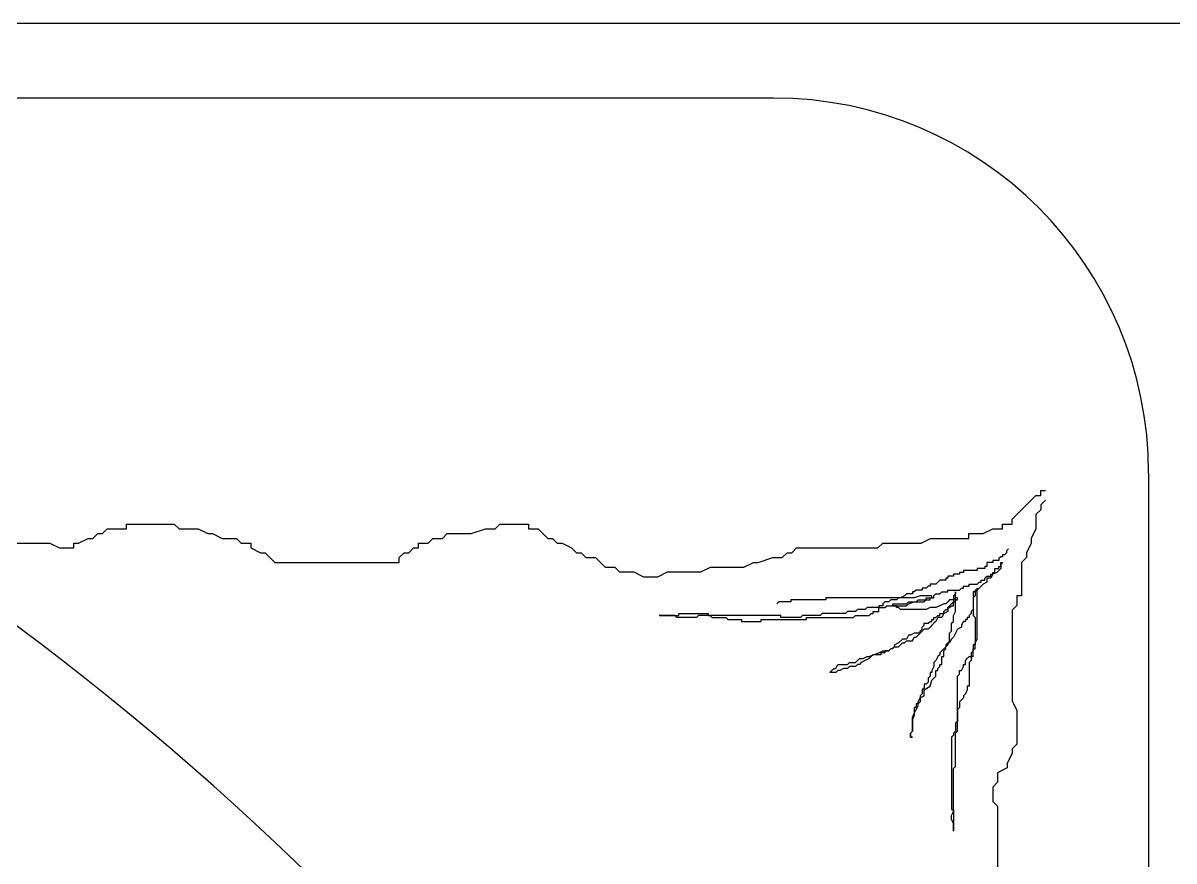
# Model space of a CAD drawing. Extents: x 182769.15 to 182771.38, y 101811.72 to 101812.21.
# Drawn here: x 182769.64799 to 182769.65413, y 101812.10936 to 101812.11382 of the extents above; entities that cross this region are included whole.
import ezdxf

# ---------------------------------------------------------------- set-up
doc = ezdxf.new("R2010")
doc.units = 0
doc.header["$MEASUREMENT"] = 0
doc.layers.add('tefriş', color=21, linetype='Continuous')

msp = doc.modelspace()

# ---------------------------------------------------------------- linework, layer by layer
at = {"layer": 'tefriş'}
for p, q in [((182769.6363945448, 101812.1138237126), (182769.6543945448, 101812.1138237126)), ((182769.6519945448, 101812.1134237126), (182769.6387945448, 101812.1134237126)), ((182769.6539945448, 101812.1114237126), (182769.6539945448, 101812.0782237126))]:
    msp.add_line(p, q, dxfattribs=at)
at = {"layer": 'tefriş', "color": 8}
for p, q in [((182769.6533430187, 101812.1112536905), (182769.6533940558, 101812.1113046751)), ((182769.6533940558, 101812.1113046751), (182769.6534195744, 101812.1113046751)), ((182769.6534195744, 101812.1113301728), (182769.6534450929, 101812.1113301728)), ((182769.6534195744, 101812.1113046751), (182769.6534195744, 101812.1113301728)), ((182769.6533175099, 101812.1112281928), (182769.6533430187, 101812.1112536905)), ((182769.6534450929, 101812.1112791828), (182769.6534195744, 101812.1112536905)), ((182769.6534195744, 101812.1112536905), (182769.6534195744, 101812.1112281928)), ((182769.6532664727, 101812.1111772081), (182769.6533175099, 101812.1112281928)), ((182769.6532664727, 101812.1111517104), (182769.6532664727, 101812.1111772081)), ((182769.6534195744, 101812.1112281928), (182769.6533940558, 101812.1112027004)), ((182769.6533940558, 101812.1112027004), (182769.6533940558, 101812.1111262181)), ((182769.6484183641, 101812.1111007258), (182769.6484438826, 101812.1111262181)), ((182769.6484438826, 101812.1111262181), (182769.6485459472, 101812.1111262181)), ((182769.6485459472, 101812.1111517104), (182769.6488011133, 101812.1111517104)), ((182769.6485459472, 101812.1111262181), (182769.6485459472, 101812.1111517104)), ((182769.6488011133, 101812.1111517104), (182769.6488266222, 101812.1111262181)), ((182769.6488266222, 101812.1111262181), (182769.6489286867, 101812.1111262181)), ((182769.6489286867, 101812.1111262181), (182769.6489797238, 101812.1111007258)), ((182769.650383128, 101812.1111007258), (182769.650459674, 101812.1111262181)), ((182769.650459674, 101812.1111262181), (182769.6505107111, 101812.1111262181)), ((182769.6505107111, 101812.1111262181), (182769.65053622, 101812.1111517104)), ((182769.65053622, 101812.1111517104), (182769.6506893216, 101812.1111517104)), ((182769.6506893216, 101812.1111517104), (182769.6506893216, 101812.1111262181)), ((182769.6506893216, 101812.1111262181), (182769.650740349, 101812.1111262181)), ((182769.650740349, 101812.1111262181), (182769.6507658676, 101812.1111007258)), ((182769.6531133711, 101812.1111007258), (182769.6531644082, 101812.1111262181)), ((182769.6531644082, 101812.1111262181), (182769.6532154453, 101812.1111262181)), ((182769.6532154453, 101812.1111517104), (182769.6532664727, 101812.1111517104)), ((182769.6532154453, 101812.1111262181), (182769.6532154453, 101812.1111517104)), ((182769.6533940558, 101812.1111262181), (182769.6533685373, 101812.1110752281)), ((182769.6475763196, 101812.1110497358), (182769.6481376794, 101812.1110497358)), ((182769.6481376794, 101812.1110497358), (182769.6481887165, 101812.1110242435)), ((182769.6482652624, 101812.1110497358), (182769.648290781, 101812.1110497358)), ((182769.6482652624, 101812.1110242435), (182769.6482652624, 101812.1110497358)), ((182769.648290781, 101812.1110497358), (182769.6483418181, 101812.1110752281)), ((182769.6483418181, 101812.1110752281), (182769.648367327, 101812.1110752281)), ((182769.648367327, 101812.1110752281), (182769.6483928455, 101812.1111007258)), ((182769.6483928455, 101812.1111007258), (182769.6484183641, 101812.1111007258)), ((182769.6489797238, 101812.1111007258), (182769.6490052424, 101812.1111007258)), ((182769.6490052424, 101812.1111007258), (182769.6490562698, 101812.1110752281)), ((182769.6490562698, 101812.1110752281), (182769.6491328255, 101812.1110752281)), ((182769.6491328255, 101812.1110752281), (182769.6491583343, 101812.1110497358)), ((182769.6491583343, 101812.1110497358), (182769.6492093714, 101812.1110497358)), ((182769.6492093714, 101812.1110497358), (182769.6492093714, 101812.1110242435)), ((182769.6501024433, 101812.1110497358), (182769.6501534804, 101812.1110497358)), ((182769.6501024433, 101812.1110242435), (182769.6501024433, 101812.1110497358)), ((182769.6501534804, 101812.1110497358), (182769.6501789893, 101812.1110752281)), ((182769.6501789893, 101812.1110752281), (182769.6502300264, 101812.1110752281)), ((182769.6502300264, 101812.1110752281), (182769.650255545, 101812.1111007258)), ((182769.650255545, 101812.1111007258), (182769.650383128, 101812.1111007258)), ((182769.6507658676, 101812.1111007258), (182769.6507913861, 101812.1110752281)), ((182769.6507913861, 101812.1110752281), (182769.6508169047, 101812.1110752281)), ((182769.6508169047, 101812.1110752281), (182769.6508424233, 101812.1110497358)), ((182769.6508424233, 101812.1110497358), (182769.6508679321, 101812.1110497358)), ((182769.6508679321, 101812.1110497358), (182769.6509189692, 101812.1110242435)), ((182769.6525520114, 101812.1110242435), (182769.6525775299, 101812.1110497358)), ((182769.6525775299, 101812.1110497358), (182769.652781659, 101812.1110497358)), ((182769.652781659, 101812.1110497358), (182769.6528326961, 101812.1110752281)), ((182769.6528326961, 101812.1110752281), (182769.6530368251, 101812.1110752281)), ((182769.6530368251, 101812.1111007258), (182769.6531133711, 101812.1111007258)), ((182769.6530368251, 101812.1110752281), (182769.6530368251, 101812.1111007258)), ((182769.6533685373, 101812.1110497358), (182769.6533430187, 101812.1109987458)), ((182769.6533685373, 101812.1110752281), (182769.6533685373, 101812.1110497358)), ((182769.6481887165, 101812.1110242435), (182769.6482652624, 101812.1110242435)), ((182769.6492093714, 101812.1110242435), (182769.6492604085, 101812.1109987458)), ((182769.6492604085, 101812.1109987458), (182769.6492859174, 101812.1109987458)), ((182769.6492859174, 101812.1109987458), (182769.6493369545, 101812.1109477611)), ((182769.6500003788, 101812.1109732535), (182769.6500258973, 101812.1109987458)), ((182769.6500258973, 101812.1109987458), (182769.6500514159, 101812.1109987458)), ((182769.6500514159, 101812.1109987458), (182769.6500769248, 101812.1110242435)), ((182769.6500769248, 101812.1110242435), (182769.6501024433, 101812.1110242435)), ((182769.6509189692, 101812.1110242435), (182769.6509444878, 101812.1109987458)), ((182769.6509444878, 101812.1109987458), (182769.6509699966, 101812.1109987458)), ((182769.6509699966, 101812.1109987458), (182769.6509955152, 101812.1109732535)), ((182769.6520416887, 101812.1109732535), (182769.6520672073, 101812.1109987458)), ((182769.6520672073, 101812.1109987458), (182769.6520927258, 101812.1109987458)), ((182769.6520927258, 101812.1109987458), (182769.6521182347, 101812.1110242435)), ((182769.6521182347, 101812.1110242435), (182769.6525520114, 101812.1110242435)), ((182769.6532165599, 101812.1109883664), (182769.6532165599, 101812.1109779118)), ((182769.6532270173, 101812.1109883664), (182769.6532165599, 101812.1109883664)), ((182769.6532374845, 101812.1109988156), (182769.6532270173, 101812.1109883664)), ((182769.653247942, 101812.1110197246), (182769.6532374845, 101812.1110092701)), ((182769.6532374845, 101812.1110092701), (182769.6532374845, 101812.1109988156)), ((182769.6533430187, 101812.1109987458), (182769.6533430187, 101812.1109732535)), ((182769.6493369545, 101812.1109477611), (182769.6500003788, 101812.1109477611)), ((182769.6500003788, 101812.1109477611), (182769.6500003788, 101812.1109732535)), ((182769.6509955152, 101812.1109732535), (182769.6510465523, 101812.1109732535)), ((182769.6510465523, 101812.1109732535), (182769.6510720708, 101812.1109477611)), ((182769.6510720708, 101812.1109477611), (182769.6510975797, 101812.1109222635)), ((182769.6518375596, 101812.1109222635), (182769.6518885871, 101812.1109477611)), ((182769.6518885871, 101812.1109477611), (182769.6519141056, 101812.1109477611)), ((182769.6519141056, 101812.1109477611), (182769.6519906516, 101812.1109732535)), ((182769.6519906516, 101812.1109732535), (182769.6520416887, 101812.1109732535)), ((182769.6531223942, 101812.1109256392), (182769.6531223942, 101812.11091519)), ((182769.6531328516, 101812.1109256392), (182769.6531223942, 101812.1109256392)), ((182769.6531328516, 101812.1109465482), (182769.6531328516, 101812.1109256392)), ((182769.6531642434, 101812.1109465482), (182769.6531328516, 101812.1109465482)), ((182769.6531642434, 101812.1109570028), (182769.6531642434, 101812.1109465482)), ((182769.6531956352, 101812.1109570028), (182769.6531642434, 101812.1109570028)), ((182769.6532060927, 101812.1109779118), (182769.6531956352, 101812.1109674573)), ((182769.6531956352, 101812.1109674573), (182769.6531956352, 101812.1109570028)), ((182769.6531956352, 101812.1109256392), (182769.6532060927, 101812.1109256392)), ((182769.6531956352, 101812.11091519), (182769.6531956352, 101812.1109256392)), ((182769.6532165599, 101812.1109779118), (182769.6532060927, 101812.1109779118)), ((182769.6532165599, 101812.1109465482), (182769.6532060927, 101812.1109360937)), ((182769.6532060927, 101812.1109465482), (182769.6532165599, 101812.1109465482)), ((182769.6532060927, 101812.1109256392), (182769.6532060927, 101812.1109465482)), ((182769.6532060927, 101812.1109360937), (182769.6532060927, 101812.11091519)), ((182769.6533430187, 101812.1109732535), (182769.6533175099, 101812.1109477611)), ((182769.6533175099, 101812.1109477611), (182769.6533175099, 101812.1107692988)), ((182769.6510975797, 101812.1109222635), (182769.6511486168, 101812.1109222635)), ((182769.6511486168, 101812.1109222635), (182769.6511741354, 101812.1108967711)), ((182769.6511741354, 101812.1108967711), (182769.6512506813, 101812.1108967711)), ((182769.6512506813, 101812.1108967711), (182769.6513017185, 101812.1108712788)), ((182769.6513017185, 101812.1108712788), (182769.6513782644, 101812.1108712788)), ((182769.6513782644, 101812.1108712788), (182769.6514292919, 101812.1108967711)), ((182769.6514292919, 101812.1108967711), (182769.6516079121, 101812.1108967711)), ((182769.6516079121, 101812.1108967711), (182769.6516589395, 101812.1109222635)), ((182769.6516589395, 101812.1109222635), (182769.6518375596, 101812.1109222635)), ((182769.6529131382, 101812.1108629173), (182769.6529131382, 101812.1108524628)), ((182769.6529235956, 101812.1108629173), (182769.6529131382, 101812.1108629173)), ((182769.6529235956, 101812.1108733719), (182769.6529235956, 101812.1108629173)), ((182769.6529549874, 101812.1108733719), (182769.6529235956, 101812.1108733719)), ((182769.6529549874, 101812.1108838264), (182769.6529549874, 101812.1108733719)), ((182769.6529863695, 101812.1108838264), (182769.6529549874, 101812.1108838264)), ((182769.6529863695, 101812.1108942809), (182769.6529863695, 101812.1108838264)), ((182769.6530073039, 101812.1108942809), (182769.6529863695, 101812.1108942809)), ((182769.6530073039, 101812.1109047355), (182769.6530073039, 101812.1108942809)), ((182769.6530805352, 101812.1109047355), (182769.6530073039, 101812.1109047355)), ((182769.6530805352, 101812.11091519), (182769.6530805352, 101812.1109047355)), ((182769.6531223942, 101812.11091519), (182769.6530805352, 101812.11091519)), ((182769.6531223942, 101812.1108629173), (182769.6531328516, 101812.1108733719)), ((182769.6531223942, 101812.1108524628), (182769.6531223942, 101812.1108629173)), ((182769.6531328516, 101812.1108733719), (182769.6531537763, 101812.1108733719)), ((182769.6531328516, 101812.1108629173), (182769.6531328516, 101812.1108420136)), ((182769.6531537763, 101812.1108629173), (182769.6531328516, 101812.1108629173)), ((182769.6531642434, 101812.1108838264), (182769.6531537763, 101812.1108629173)), ((182769.6531537763, 101812.1108838264), (182769.6531642434, 101812.1108838264)), ((182769.6531537763, 101812.1108733719), (182769.6531537763, 101812.1108838264)), ((182769.6531851681, 101812.1108942809), (182769.6531642434, 101812.1108838264)), ((182769.6531642434, 101812.1108942809), (182769.6531747106, 101812.1108942809)), ((182769.6531642434, 101812.1108838264), (182769.6531642434, 101812.1108942809)), ((182769.6531747106, 101812.11091519), (182769.6531956352, 101812.11091519)), ((182769.6531747106, 101812.1108942809), (182769.6531747106, 101812.11091519)), ((182769.6531956352, 101812.1109047355), (182769.6531851681, 101812.1108942809)), ((182769.6532060927, 101812.11091519), (182769.6531956352, 101812.1109047355)), ((182769.6527875806, 101812.11081065), (182769.6527875806, 101812.1108001955)), ((182769.6528085053, 101812.11081065), (182769.6527875806, 101812.11081065)), ((182769.6528189724, 101812.1108211046), (182769.6528085053, 101812.11081065)), ((182769.6528294299, 101812.1108211046), (182769.6528189724, 101812.1108211046)), ((182769.6528294299, 101812.1108315591), (182769.6528294299, 101812.1108211046)), ((182769.6528608217, 101812.1108315591), (182769.6528294299, 101812.1108315591)), ((182769.6528712792, 101812.1108420136), (182769.6528608217, 101812.1108315591)), ((182769.6528817464, 101812.1108524628), (182769.6528712792, 101812.1108420136)), ((182769.6529131382, 101812.1108524628), (182769.6528817464, 101812.1108524628)), ((182769.6529863695, 101812.1108001955), (182769.6529968367, 101812.11081065)), ((182769.6529968367, 101812.11081065), (182769.6530073039, 101812.11081065)), ((182769.6530073039, 101812.1108211046), (182769.653038686, 101812.1108211046)), ((182769.6530073039, 101812.11081065), (182769.6530073039, 101812.1108211046)), ((182769.653038686, 101812.1108315591), (182769.6530805352, 101812.1108315591)), ((182769.653038686, 101812.1108211046), (182769.653038686, 101812.1108315591)), ((182769.6530805352, 101812.1108315591), (182769.6530910024, 101812.1108420136)), ((182769.6531014695, 101812.1108211046), (182769.6530805352, 101812.1108001955)), ((182769.6530805352, 101812.11081065), (182769.6530805352, 101812.1108001955)), ((182769.6530805352, 101812.1105388536), (182769.6530805352, 101812.11081065)), ((182769.6530910024, 101812.1108420136), (182769.6531014695, 101812.1108420136)), ((182769.6531014695, 101812.1108524628), (182769.6531223942, 101812.1108524628)), ((182769.6531014695, 101812.1108420136), (182769.6531014695, 101812.1108524628)), ((182769.653111927, 101812.1108315591), (182769.6531014695, 101812.1108211046)), ((182769.6531328516, 101812.1108420136), (182769.653111927, 101812.1108315591)), ((182769.6520865715, 101812.1107479282), (182769.6520865715, 101812.1107374736)), ((182769.6522749029, 101812.1107479282), (182769.6520865715, 101812.1107479282)), ((182769.6522749029, 101812.1107583827), (182769.6522749029, 101812.1107479282)), ((182769.6527457314, 101812.1107583827), (182769.6522749029, 101812.1107583827)), ((182769.6526201739, 101812.1107479282), (182769.6526097067, 101812.1107374736)), ((182769.6526515657, 101812.1107479282), (182769.6526201739, 101812.1107479282)), ((182769.6526620232, 101812.1107583827), (182769.6526515657, 101812.1107479282)), ((182769.6526724903, 101812.1107583827), (182769.6526620232, 101812.1107583827)), ((182769.652693415, 101812.1107688372), (182769.6526724903, 101812.1107583827)), ((182769.6527038724, 101812.1107792918), (182769.652693415, 101812.1107688372)), ((182769.6527352642, 101812.1107792918), (182769.6527038724, 101812.1107792918)), ((182769.6527352642, 101812.110789741), (182769.6527352642, 101812.1107792918)), ((182769.6527457314, 101812.110789741), (182769.6527352642, 101812.110789741)), ((182769.6527561889, 101812.1108001955), (182769.6527457314, 101812.110789741)), ((182769.6527771135, 101812.1107688372), (182769.6527457314, 101812.1107583827)), ((182769.6527875806, 101812.1108001955), (182769.6527561889, 101812.1108001955)), ((182769.6527561889, 101812.1107374736), (182769.652766656, 101812.1107479282)), ((182769.652766656, 101812.1107479282), (182769.6528085053, 101812.1107479282)), ((182769.6528398971, 101812.1107688372), (182769.6527771135, 101812.1107688372)), ((182769.6527980381, 101812.1107374736), (182769.6528085053, 101812.1107479282)), ((182769.6528085053, 101812.1107583827), (182769.6528503546, 101812.1107583827)), ((182769.6528085053, 101812.1107479282), (182769.6528085053, 101812.1107583827)), ((182769.6528085053, 101812.1107479282), (182769.6528294299, 101812.1107479282)), ((182769.6528294299, 101812.1107583827), (182769.6528398971, 101812.1107583827)), ((182769.6528294299, 101812.1107479282), (182769.6528294299, 101812.1107583827)), ((182769.6528398971, 101812.1107583827), (182769.6528398971, 101812.1107688372)), ((182769.6528503546, 101812.1107688372), (182769.6528608217, 101812.1107792918)), ((182769.6528503546, 101812.1107583827), (182769.6528503546, 101812.1107688372)), ((182769.6528608217, 101812.1107792918), (182769.6528817464, 101812.1107792918)), ((182769.6528817464, 101812.1107792918), (182769.6528922038, 101812.110789741)), ((182769.6528922038, 101812.110789741), (182769.6529235956, 101812.110789741)), ((182769.6529235956, 101812.1108001955), (182769.6529863695, 101812.1108001955)), ((182769.6529235956, 101812.110789741), (182769.6529235956, 101812.1108001955)), ((182769.6529340628, 101812.1107479282), (182769.6529235956, 101812.1107374736)), ((182769.6529549874, 101812.1107479282), (182769.6529340628, 101812.1107479282)), ((182769.6529654449, 101812.1107792918), (182769.6529549874, 101812.1107688372)), ((182769.6529549874, 101812.1107688372), (182769.6529549874, 101812.1107374736)), ((182769.6529654449, 101812.1107583827), (182769.6529549874, 101812.1107479282)), ((182769.6529654449, 101812.110789741), (182769.6529654449, 101812.1107792918)), ((182769.6529654449, 101812.1106852063), (182769.6529654449, 101812.110789741)), ((182769.6529759121, 101812.1107583827), (182769.6529654449, 101812.1107583827)), ((182769.6529654449, 101812.1107479282), (182769.6529759121, 101812.1107479282)), ((182769.6529654449, 101812.1107374736), (182769.6529654449, 101812.1107479282)), ((182769.6529759121, 101812.1107479282), (182769.6529759121, 101812.1107583827)), ((182769.6530596106, 101812.110789741), (182769.6530596106, 101812.1106956609)), ((182769.6530700778, 101812.110789741), (182769.6530596106, 101812.110789741)), ((182769.6530700778, 101812.1107688372), (182769.6530596106, 101812.1107583827)), ((182769.6530596106, 101812.1107583827), (182769.6530596106, 101812.1106642973)), ((182769.6530700778, 101812.1108001955), (182769.6530700778, 101812.110789741)), ((182769.6530805352, 101812.1108001955), (182769.6530700778, 101812.1108001955)), ((182769.6530805352, 101812.1108001955), (182769.6530700778, 101812.110789741)), ((182769.6530700778, 101812.110789741), (182769.6530700778, 101812.1107688372)), ((182769.6532919913, 101812.1107692988), (182769.6532919913, 101812.1107183142)), ((182769.6533175099, 101812.1107692988), (182769.6532919913, 101812.1107692988)), ((182769.6520237879, 101812.1107374736), (182769.6520133305, 101812.1107270191)), ((182769.6520865715, 101812.1107374736), (182769.6520237879, 101812.1107374736)), ((182769.6523899933, 101812.1106852063), (182769.6523795261, 101812.1106747518)), ((182769.6524318425, 101812.1106852063), (182769.6523899933, 101812.1106852063)), ((182769.6524423, 101812.1106956609), (182769.6524318425, 101812.1106852063)), ((182769.6524841589, 101812.1106956609), (182769.6524423, 101812.1106956609)), ((182769.6524946164, 101812.1107061154), (182769.6524841589, 101812.1106956609)), ((182769.6525574, 101812.1107061154), (182769.6524946164, 101812.1107061154)), ((182769.6525260082, 101812.1106852063), (182769.6525574, 101812.1106852063)), ((182769.6525260082, 101812.1106747518), (182769.6525260082, 101812.1106852063)), ((182769.6525574, 101812.1107165646), (182769.6525574, 101812.1107061154)), ((182769.6525783246, 101812.1107165646), (182769.6525574, 101812.1107165646)), ((182769.6525574, 101812.1107061154), (182769.6525887821, 101812.1107061154)), ((182769.6525574, 101812.1106852063), (182769.6525574, 101812.1107061154)), ((182769.6525887821, 101812.1107374736), (182769.6525783246, 101812.1107270191)), ((182769.6525783246, 101812.1107270191), (182769.6525783246, 101812.1107165646)), ((182769.6526097067, 101812.1107374736), (182769.6525887821, 101812.1107374736)), ((182769.6525887821, 101812.1107061154), (182769.6525992493, 101812.1107165646)), ((182769.6525992493, 101812.1107165646), (182769.6526306411, 101812.1107165646)), ((182769.6526306411, 101812.1107270191), (182769.6527038724, 101812.1107270191)), ((182769.6526306411, 101812.1107165646), (182769.6526306411, 101812.1107270191)), ((182769.6526306411, 101812.1107165646), (182769.6527038724, 101812.1107165646)), ((182769.6526515657, 101812.1107165646), (182769.6526306411, 101812.1107165646)), ((182769.6526515657, 101812.1107061154), (182769.6526515657, 101812.1107165646)), ((182769.6526620232, 101812.1107061154), (182769.6526515657, 101812.1107061154)), ((182769.6526724903, 101812.1106956609), (182769.6526620232, 101812.1107061154)), ((182769.6528085053, 101812.1106956609), (182769.6526724903, 101812.1106956609)), ((182769.6527038724, 101812.1107270191), (182769.6527143396, 101812.1107374736)), ((182769.6527038724, 101812.1107165646), (182769.6527143396, 101812.1107270191)), ((182769.6527143396, 101812.1107270191), (182769.6527457314, 101812.1107374736)), ((182769.6527143396, 101812.1107374736), (182769.6527561889, 101812.1107374736)), ((182769.6527457314, 101812.1107374736), (182769.6527980381, 101812.1107374736)), ((182769.6528294299, 101812.1107061154), (182769.6528085053, 101812.1106956609)), ((182769.6528608217, 101812.1107061154), (182769.6528294299, 101812.1107061154)), ((182769.6528817464, 101812.1107165646), (182769.6528608217, 101812.1107061154)), ((182769.652902671, 101812.1107270191), (182769.6528817464, 101812.1107165646)), ((182769.6529131382, 101812.1107270191), (182769.652902671, 101812.1107270191)), ((182769.652902671, 101812.1106852063), (182769.6529131382, 101812.1106956609)), ((182769.652902671, 101812.1106747518), (182769.652902671, 101812.1106852063)), ((182769.6529235956, 101812.1106852063), (182769.652902671, 101812.1106747518)), ((182769.6529235956, 101812.1107374736), (182769.6529131382, 101812.1107270191)), ((182769.6529131382, 101812.1106956609), (182769.6529235956, 101812.1106956609)), ((182769.6529445203, 101812.1107270191), (182769.6529235956, 101812.1107061154)), ((182769.6529235956, 101812.1107061154), (182769.6529340628, 101812.1107061154)), ((182769.6529235956, 101812.1106956609), (182769.6529235956, 101812.1107061154)), ((182769.6529235956, 101812.1107061154), (182769.6529235956, 101812.1106852063)), ((182769.6529340628, 101812.1107061154), (182769.6529445203, 101812.1107165646)), ((182769.6529549874, 101812.1107374736), (182769.6529445203, 101812.1107270191)), ((182769.6529445203, 101812.1107165646), (182769.6529549874, 101812.1107165646)), ((182769.6529549874, 101812.1107374736), (182769.6529654449, 101812.1107374736)), ((182769.6529549874, 101812.1107165646), (182769.6529549874, 101812.1107374736)), ((182769.6529549874, 101812.1106642973), (182769.6529654449, 101812.1106852063)), ((182769.6530596106, 101812.1106956609), (182769.6530491531, 101812.1106852063)), ((182769.6530491531, 101812.1106852063), (182769.6530491531, 101812.1106747518)), ((182769.6532919913, 101812.1107183142), (182769.6532664727, 101812.1106928165)), ((182769.6532664727, 101812.1106928165), (182769.6532664727, 101812.1102084302)), ((182769.6513855527, 101812.1106642973), (182769.6514901856, 101812.1106642973)), ((182769.6514692609, 101812.1106642973), (182769.6513855527, 101812.1106642973)), ((182769.6514797184, 101812.1106538427), (182769.6514692609, 101812.1106642973)), ((182769.6515843512, 101812.1106538427), (182769.6514797184, 101812.1106538427)), ((182769.6514901856, 101812.1106747518), (182769.6516471251, 101812.1106747518)), ((182769.6514901856, 101812.1106642973), (182769.6514901856, 101812.1106747518)), ((182769.6515948087, 101812.1106642973), (182769.6515843512, 101812.1106538427)), ((182769.6520342551, 101812.1106642973), (182769.6515948087, 101812.1106642973)), ((182769.6516471251, 101812.1106747518), (182769.6516471251, 101812.1106642973)), ((182769.6516471251, 101812.1106642973), (182769.6516575923, 101812.1106642973)), ((182769.6516575923, 101812.1106642973), (182769.6516680498, 101812.1106538427)), ((182769.6516680498, 101812.1106538427), (182769.6517412908, 101812.1106538427)), ((182769.6517412908, 101812.1106538427), (182769.651751758, 101812.1106433882)), ((182769.651751758, 101812.1106433882), (182769.6518249991, 101812.1106433882)), ((182769.6518249991, 101812.1106433882), (182769.6518249991, 101812.110632939)), ((182769.6518249991, 101812.110632939), (182769.6519296222, 101812.110632939)), ((182769.6519296222, 101812.1106433882), (182769.65217027, 101812.1106433882)), ((182769.6519296222, 101812.110632939), (182769.6519296222, 101812.1106433882)), ((182769.6520342551, 101812.1106538427), (182769.6520342551, 101812.1106642973)), ((182769.6521388783, 101812.1106538427), (182769.6520342551, 101812.1106538427)), ((182769.6521493454, 101812.1106642973), (182769.6521388783, 101812.1106538427)), ((182769.6522435111, 101812.1106642973), (182769.6521493454, 101812.1106642973)), ((182769.65217027, 101812.1106538427), (182769.6524213754, 101812.1106538427)), ((182769.65217027, 101812.1106433882), (182769.65217027, 101812.1106538427)), ((182769.6522539686, 101812.1106747518), (182769.6522435111, 101812.1106642973)), ((182769.6523795261, 101812.1106747518), (182769.6522539686, 101812.1106747518)), ((182769.6524213754, 101812.1106538427), (182769.6524318425, 101812.1106642973)), ((182769.6524318425, 101812.1106642973), (182769.6525050836, 101812.1106642973)), ((182769.6525050836, 101812.1106642973), (182769.652515541, 101812.1106747518)), ((182769.652515541, 101812.1106747518), (182769.6525260082, 101812.1106747518)), ((182769.6527980381, 101812.1106224845), (182769.6528189724, 101812.1106224845)), ((182769.6527980381, 101812.11061203), (182769.6527980381, 101812.1106224845)), ((182769.6528189724, 101812.1106224845), (182769.6528294299, 101812.110632939)), ((182769.6528294299, 101812.110632939), (182769.6528398971, 101812.110632939)), ((182769.6528398971, 101812.1106433882), (182769.6528503546, 101812.1106433882)), ((182769.6528398971, 101812.110632939), (182769.6528398971, 101812.1106433882)), ((182769.6528503546, 101812.1106224845), (182769.6528398971, 101812.11061203)), ((182769.6528503546, 101812.1106538427), (182769.6528608217, 101812.1106538427)), ((182769.6528503546, 101812.1106433882), (182769.6528503546, 101812.1106538427)), ((182769.6528608217, 101812.110632939), (182769.6528503546, 101812.1106224845)), ((182769.6528608217, 101812.1106538427), (182769.6528712792, 101812.1106642973)), ((182769.6528712792, 101812.1106538427), (182769.6528608217, 101812.110632939)), ((182769.6528712792, 101812.1106642973), (182769.6528817464, 101812.1106642973)), ((182769.6528922038, 101812.1106538427), (182769.6528712792, 101812.1106538427)), ((182769.6528817464, 101812.1106747518), (182769.652902671, 101812.1106747518)), ((182769.6528817464, 101812.1106642973), (182769.6528817464, 101812.1106747518)), ((182769.652902671, 101812.1106747518), (182769.6528922038, 101812.1106538427)), ((182769.6529445203, 101812.1106224845), (182769.6529549874, 101812.110632939)), ((182769.6529445203, 101812.1105806664), (182769.6529445203, 101812.1106224845)), ((182769.6529549874, 101812.110632939), (182769.6529549874, 101812.1106642973)), ((182769.6530073039, 101812.110632939), (182769.6529968367, 101812.11061203)), ((182769.6530177613, 101812.110632939), (182769.6530073039, 101812.110632939)), ((182769.6530177613, 101812.1106433882), (182769.6530177613, 101812.110632939)), ((182769.6530282285, 101812.1106433882), (182769.6530177613, 101812.1106433882)), ((182769.6530282285, 101812.1106538427), (182769.6530282285, 101812.1106433882)), ((182769.653038686, 101812.1106538427), (182769.6530282285, 101812.1106538427)), ((182769.6530491531, 101812.1106747518), (182769.653038686, 101812.1106642973)), ((182769.653038686, 101812.1106642973), (182769.653038686, 101812.1106538427)), ((182769.6530596106, 101812.1106642973), (182769.6530700778, 101812.1106538427)), ((182769.6530700778, 101812.1106538427), (182769.6530700778, 101812.11050749)), ((182769.6527143396, 101812.1105597626), (182769.6527038724, 101812.1105388536)), ((182769.6527248068, 101812.1105597626), (182769.6527143396, 101812.1105597626)), ((182769.6527457314, 101812.1105702172), (182769.6527248068, 101812.1105597626)), ((182769.6527771135, 101812.1105702172), (182769.6527457314, 101812.1105702172)), ((182769.6527561889, 101812.1105493081), (182769.652766656, 101812.1105597626)), ((182769.652766656, 101812.1105597626), (182769.6527771135, 101812.1105702172)), ((182769.6527771135, 101812.1105806664), (182769.6527875806, 101812.1105911209)), ((182769.6527980381, 101812.1105911209), (182769.6527771135, 101812.1105702172)), ((182769.6527771135, 101812.1105702172), (182769.6527771135, 101812.1105806664)), ((182769.6527875806, 101812.1106015754), (182769.6527980381, 101812.11061203)), ((182769.6527875806, 101812.1105911209), (182769.6527875806, 101812.1106015754)), ((182769.6528189724, 101812.1105911209), (182769.6527980381, 101812.1105911209)), ((182769.6528294299, 101812.1106015754), (182769.6528189724, 101812.1105911209)), ((182769.6528398971, 101812.11061203), (182769.6528294299, 101812.1106015754)), ((182769.6529340628, 101812.1105702172), (182769.6529445203, 101812.1105806664)), ((182769.6529340628, 101812.110528399), (182769.6529340628, 101812.1105702172)), ((182769.6529654449, 101812.1105702172), (182769.6529549874, 101812.1105493081)), ((182769.6529759121, 101812.1105911209), (182769.6529654449, 101812.1105702172)), ((182769.6529968367, 101812.1106015754), (182769.6529759121, 101812.1105911209)), ((182769.6529968367, 101812.11061203), (182769.6529968367, 101812.1106015754)), ((182769.6526201739, 101812.1104865863), (182769.6526410985, 101812.1104970408)), ((182769.6526410985, 101812.11050749), (182769.6526306411, 101812.1104865863)), ((182769.6526620232, 101812.1105179445), (182769.6526410985, 101812.11050749)), ((182769.6526410985, 101812.1104970408), (182769.6526620232, 101812.1104970408)), ((182769.6526829478, 101812.1105388536), (182769.6526620232, 101812.1105179445)), ((182769.6526620232, 101812.1104970408), (182769.6526829478, 101812.1105179445)), ((182769.6527038724, 101812.1105388536), (182769.6526829478, 101812.1105388536)), ((182769.6526829478, 101812.1105179445), (182769.652693415, 101812.1105179445)), ((182769.652693415, 101812.1105179445), (182769.6527038724, 101812.110528399)), ((182769.6527038724, 101812.110528399), (182769.6527352642, 101812.110528399)), ((182769.6527352642, 101812.110528399), (182769.6527457314, 101812.1105493081)), ((182769.6527457314, 101812.1105493081), (182769.6527561889, 101812.1105493081)), ((182769.6529131382, 101812.1104970408), (182769.6528922038, 101812.1104761317)), ((182769.6529235956, 101812.1105179445), (182769.6529131382, 101812.11050749)), ((182769.6529131382, 101812.1104970408), (182769.6529235956, 101812.11050749)), ((182769.6529131382, 101812.11050749), (182769.6529131382, 101812.1104970408)), ((182769.6529131382, 101812.1104865863), (182769.6529131382, 101812.1104970408)), ((182769.6529235956, 101812.11050749), (182769.6529340628, 101812.110528399)), ((182769.6529340628, 101812.1105179445), (182769.6529235956, 101812.1105179445)), ((182769.6529445203, 101812.1105388536), (182769.6529340628, 101812.1105179445)), ((182769.6529549874, 101812.1105493081), (182769.6529445203, 101812.1105388536)), ((182769.6530596106, 101812.11050749), (182769.6530596106, 101812.1104761317)), ((182769.6530700778, 101812.11050749), (182769.6530596106, 101812.11050749)), ((182769.6530700778, 101812.1105179445), (182769.6530805352, 101812.1105388536)), ((182769.6530700778, 101812.1104865863), (182769.6530700778, 101812.1105179445)), ((182769.6524423, 101812.1104238644), (182769.6524527672, 101812.1104343136)), ((182769.6524527672, 101812.1104343136), (182769.6524736918, 101812.1104343136)), ((182769.6524736918, 101812.1104343136), (182769.6524946164, 101812.1104447681)), ((182769.6525050836, 101812.1104343136), (182769.6524841589, 101812.1104238644)), ((182769.6524946164, 101812.1104447681), (182769.6525050836, 101812.1104447681)), ((182769.6525050836, 101812.1104447681), (182769.6525260082, 101812.1104552227)), ((182769.652515541, 101812.1104447681), (182769.6525050836, 101812.1104343136)), ((182769.6525260082, 101812.1104552227), (182769.652515541, 101812.1104447681)), ((182769.6525260082, 101812.1104552227), (182769.6525574, 101812.1104656772)), ((182769.6525678575, 101812.1104552227), (182769.6525260082, 101812.1104552227)), ((182769.6525574, 101812.1104656772), (182769.6525783246, 101812.1104761317)), ((182769.6525678575, 101812.1104656772), (182769.6525678575, 101812.1104552227)), ((182769.6525887821, 101812.1104656772), (182769.6525678575, 101812.1104656772)), ((182769.6525783246, 101812.1104761317), (182769.6526097067, 101812.1104761317)), ((182769.6525887821, 101812.1104761317), (182769.6525887821, 101812.1104656772)), ((182769.6526097067, 101812.1104761317), (182769.6525887821, 101812.1104761317)), ((182769.6526097067, 101812.1104761317), (182769.6526201739, 101812.1104865863)), ((182769.6526201739, 101812.1104865863), (182769.6526097067, 101812.1104761317)), ((182769.6526306411, 101812.1104865863), (182769.6526201739, 101812.1104865863)), ((182769.6528712792, 101812.1104447681), (182769.6528608217, 101812.1104238644)), ((182769.6528817464, 101812.1104552227), (182769.6528712792, 101812.1104447681)), ((182769.6528922038, 101812.1104761317), (182769.6528817464, 101812.1104656772)), ((182769.6528817464, 101812.1104656772), (182769.6528817464, 101812.1104552227)), ((182769.6528922038, 101812.1104447681), (182769.652902671, 101812.1104447681)), ((182769.6528922038, 101812.1104029554), (182769.6528922038, 101812.1104447681)), ((182769.652902671, 101812.1104761317), (182769.6529131382, 101812.1104865863)), ((182769.652902671, 101812.1104447681), (182769.652902671, 101812.1104761317)), ((182769.6530177613, 101812.1104238644), (182769.6530282285, 101812.1104343136)), ((182769.6530282285, 101812.1104343136), (182769.653038686, 101812.1104447681)), ((182769.653038686, 101812.1104447681), (182769.6530596106, 101812.1104447681)), ((182769.6530596106, 101812.1104761317), (182769.6530491531, 101812.1104656772)), ((182769.6530491531, 101812.1104656772), (182769.6530491531, 101812.1104238644)), ((182769.6530596106, 101812.1104865863), (182769.6530700778, 101812.1104865863)), ((182769.6530596106, 101812.1104447681), (182769.6530596106, 101812.1104865863)), ((182769.6522958275, 101812.1103611372), (182769.652306285, 101812.1103715918)), ((182769.652306285, 101812.1103715918), (182769.6523167522, 101812.1103820463)), ((182769.6523167522, 101812.1103820463), (182769.6523272097, 101812.1103820463)), ((182769.6523272097, 101812.1103820463), (182769.6523376768, 101812.1104029554)), ((182769.6523376768, 101812.1103715918), (182769.6523272097, 101812.1103611372)), ((182769.6523376768, 101812.1104029554), (182769.6523899933, 101812.1104029554)), ((182769.6523481343, 101812.1103715918), (182769.6523376768, 101812.1103715918)), ((182769.6523690686, 101812.1103820463), (182769.6523481343, 101812.1103715918)), ((182769.6523899933, 101812.1103820463), (182769.6523690686, 101812.1103820463)), ((182769.6523899933, 101812.1104029554), (182769.6524004507, 101812.1104134099)), ((182769.6524004507, 101812.1103925008), (182769.6523899933, 101812.1103820463)), ((182769.6524004507, 101812.1104134099), (182769.6524318425, 101812.1104134099)), ((182769.6524318425, 101812.1103925008), (182769.6524004507, 101812.1103925008)), ((182769.6524318425, 101812.1104134099), (182769.6524423, 101812.1104238644)), ((182769.6524423, 101812.1104029554), (182769.6524318425, 101812.1103925008)), ((182769.6524527672, 101812.1104029554), (182769.6524423, 101812.1104029554)), ((182769.6524632343, 101812.1104134099), (182769.6524527672, 101812.1104029554)), ((182769.6524841589, 101812.1104238644), (182769.6524632343, 101812.1104134099)), ((182769.6528503546, 101812.1103925008), (182769.6528398971, 101812.1103715918)), ((182769.6528398971, 101812.1103715918), (182769.6528398971, 101812.1103611372)), ((182769.6528608217, 101812.1104238644), (182769.6528503546, 101812.1104134099)), ((182769.6528503546, 101812.1104134099), (182769.6528503546, 101812.1103925008)), ((182769.6528608217, 101812.1103715918), (182769.6528712792, 101812.1103715918)), ((182769.6528608217, 101812.1103402335), (182769.6528608217, 101812.1103715918)), ((182769.6528712792, 101812.1103820463), (182769.6528817464, 101812.1103925008)), ((182769.6528712792, 101812.1103715918), (182769.6528712792, 101812.1103820463)), ((182769.6528817464, 101812.1104029554), (182769.6528922038, 101812.1104029554)), ((182769.6528817464, 101812.1103925008), (182769.6528817464, 101812.1104029554)), ((182769.6529863695, 101812.1103715918), (182769.6529968367, 101812.1103715918)), ((182769.6529863695, 101812.1103506881), (182769.6529863695, 101812.1103715918)), ((182769.6529968367, 101812.1103715918), (182769.6530073039, 101812.1103925008)), ((182769.6530073039, 101812.1104029554), (182769.6530177613, 101812.1104029554)), ((182769.6530073039, 101812.1103925008), (182769.6530073039, 101812.1104029554)), ((182769.6530177613, 101812.1104029554), (182769.6530177613, 101812.1104238644)), ((182769.6530491531, 101812.1104238644), (182769.653038686, 101812.1104134099)), ((182769.653038686, 101812.1104134099), (182769.653038686, 101812.1102879662)), ((182769.6523272097, 101812.1103611372), (182769.6522958275, 101812.1103611372)), ((182769.6528294299, 101812.1103402335), (182769.6528189724, 101812.110329779)), ((182769.6528189724, 101812.110329779), (182769.6528189724, 101812.1103088699)), ((182769.6528294299, 101812.1103611372), (182769.6528294299, 101812.1103402335)), ((182769.6528398971, 101812.1103611372), (182769.6528294299, 101812.1103611372)), ((182769.6528294299, 101812.1102879662), (182769.6528398971, 101812.1103193244)), ((182769.6528398971, 101812.1103193244), (182769.6528608217, 101812.1103402335)), ((182769.6529759121, 101812.1103402335), (182769.6529863695, 101812.1103506881)), ((182769.6529759121, 101812.110047528), (182769.6529759121, 101812.1103402335)), ((182769.6527980381, 101812.1102775117), (182769.6527875806, 101812.1102670571)), ((182769.6527875806, 101812.1102670571), (182769.6527875806, 101812.1102461481)), ((182769.6527980381, 101812.1102984154), (182769.6527980381, 101812.1102775117)), ((182769.6528085053, 101812.1102984154), (182769.6527980381, 101812.1102984154)), ((182769.6527980381, 101812.1102670571), (182769.6528294299, 101812.1102879662)), ((182769.6527980381, 101812.1102356935), (182769.6527980381, 101812.1102670571)), ((182769.6528189724, 101812.1103088699), (182769.6528085053, 101812.1102984154)), ((182769.6530282285, 101812.1102670571), (182769.6530177613, 101812.1102461481)), ((182769.6530282285, 101812.1102879662), (182769.6530282285, 101812.1102670571)), ((182769.653038686, 101812.1102879662), (182769.6530282285, 101812.1102879662)), ((182769.6527561889, 101812.1101938808), (182769.6527561889, 101812.1101729717)), ((182769.652766656, 101812.1101938808), (182769.6527561889, 101812.1101938808)), ((182769.652766656, 101812.1102043353), (182769.6527771135, 101812.110225239)), ((182769.652766656, 101812.1101834262), (182769.652766656, 101812.1102043353)), ((182769.6527771135, 101812.1102043353), (182769.652766656, 101812.1101938808)), ((182769.6527875806, 101812.1102461481), (182769.6527771135, 101812.1102356935)), ((182769.6527771135, 101812.110225239), (182769.6527980381, 101812.1102356935)), ((182769.6527771135, 101812.1102356935), (182769.6527771135, 101812.1102043353)), ((182769.6529968367, 101812.1102147898), (182769.6529863695, 101812.1102043353)), ((182769.6529863695, 101812.1102043353), (182769.6529863695, 101812.1101729717)), ((182769.6530073039, 101812.110225239), (182769.6529968367, 101812.1102147898)), ((182769.6530177613, 101812.1102461481), (182769.6530073039, 101812.1102356935)), ((182769.6530073039, 101812.1102356935), (182769.6530073039, 101812.110225239)), ((182769.6532664727, 101812.1102084302), (182769.6532919913, 101812.1101574455)), ((182769.6527352642, 101812.1101207044), (182769.6527457314, 101812.1101416135)), ((182769.6527457314, 101812.1101311589), (182769.6527352642, 101812.1101102499)), ((182769.6527457314, 101812.1101729717), (182769.6527457314, 101812.1101311589)), ((182769.6527561889, 101812.1101729717), (182769.6527457314, 101812.1101729717)), ((182769.6527457314, 101812.1101416135), (182769.6527561889, 101812.1101625172)), ((182769.6527561889, 101812.1101625172), (182769.652766656, 101812.1101834262)), ((182769.6529863695, 101812.1101729717), (182769.6529759121, 101812.1101625172)), ((182769.6529759121, 101812.1101625172), (182769.6529759121, 101812.1100997953)), ((182769.6532919913, 101812.1101574455), (182769.6532919913, 101812.1099789832)), ((182769.6527352642, 101812.110047528), (182769.6527352642, 101812.1101207044)), ((182769.6527352642, 101812.1101102499), (182769.6527352642, 101812.110047528)), ((182769.6529759121, 101812.1100997953), (182769.6529654449, 101812.1100893408)), ((182769.6529654449, 101812.1100893408), (182769.6529654449, 101812.110047528)), ((182769.6527248068, 101812.1100370735), (182769.6527352642, 101812.110047528)), ((182769.6527352642, 101812.110047528), (182769.6527248068, 101812.1100370735)), ((182769.6527248068, 101812.1100161644), (182769.6527248068, 101812.1100370735)), ((182769.6527248068, 101812.1100370735), (182769.6527248068, 101812.1100161644)), ((182769.6527352642, 101812.1100161644), (182769.6527248068, 101812.1100161644)), ((182769.6527248068, 101812.1100161644), (182769.6527352642, 101812.1100161644)), ((182769.6529549874, 101812.1100266189), (182769.6529445203, 101812.1100161644)), ((182769.6529445203, 101812.1100161644), (182769.6529445203, 101812.1096293788)), ((182769.6529654449, 101812.110047528), (182769.6529549874, 101812.1100370735)), ((182769.6529549874, 101812.1100370735), (182769.6529549874, 101812.1100266189)), ((182769.6529654449, 101812.1100370735), (182769.6529759121, 101812.110047528)), ((182769.6529654449, 101812.1098593625), (182769.6529654449, 101812.1100370735)), ((182769.6532919913, 101812.1099789832), (182769.6532664727, 101812.1099534909)), ((182769.6532664727, 101812.1099534909), (182769.6532664727, 101812.1099279986)), ((182769.6532664727, 101812.1099279986), (182769.6532409542, 101812.1098770085)), ((182769.6529549874, 101812.1098489079), (182769.6529654449, 101812.1098593625)), ((182769.6529549874, 101812.1096189243), (182769.6529549874, 101812.1098489079)), ((182769.6532409542, 101812.1098515162), (182769.6531899268, 101812.1098260185)), ((182769.6531899268, 101812.1098260185), (182769.6531899268, 101812.1097750339)), ((182769.6532409542, 101812.1098770085), (182769.6532409542, 101812.1098515162)), ((182769.6531899268, 101812.1097750339), (182769.6531644082, 101812.1097495362)), ((182769.6531644082, 101812.1097495362), (182769.6531644082, 101812.1096730539)), ((182769.6531644082, 101812.1096730539), (182769.6531899268, 101812.1096475615)), ((182769.6531899268, 101812.1096475615), (182769.6531899268, 101812.1092141599)), ((182769.6529445203, 101812.1096293788), (182769.6529549874, 101812.1096293788)), ((182769.6529445203, 101812.1095980152), (182769.6529549874, 101812.1096189243)), ((182769.6529445203, 101812.1095771115), (182769.6529445203, 101812.1095980152)), ((182769.6529549874, 101812.1095562024), (182769.6529445203, 101812.1095771115)), ((182769.6529549874, 101812.1096293788), (182769.6529549874, 101812.1095143897)), ((182769.6529549874, 101812.1095143897), (182769.6529549874, 101812.1095562024))]:
    msp.add_line(p, q, dxfattribs=at)
at = {"layer": 'tefriş'}
for centre, radius, start, end in [((182769.6387747715, 101812.0982481681), 0.01540001183752633, 8.774561867442852, 80.20548921176177), ((182769.6519945448, 101812.1114237126), 0.002, 0, 90)]:
    msp.add_arc(centre, radius, start, end, dxfattribs=at)

doc.saveas('drawing.dxf')
